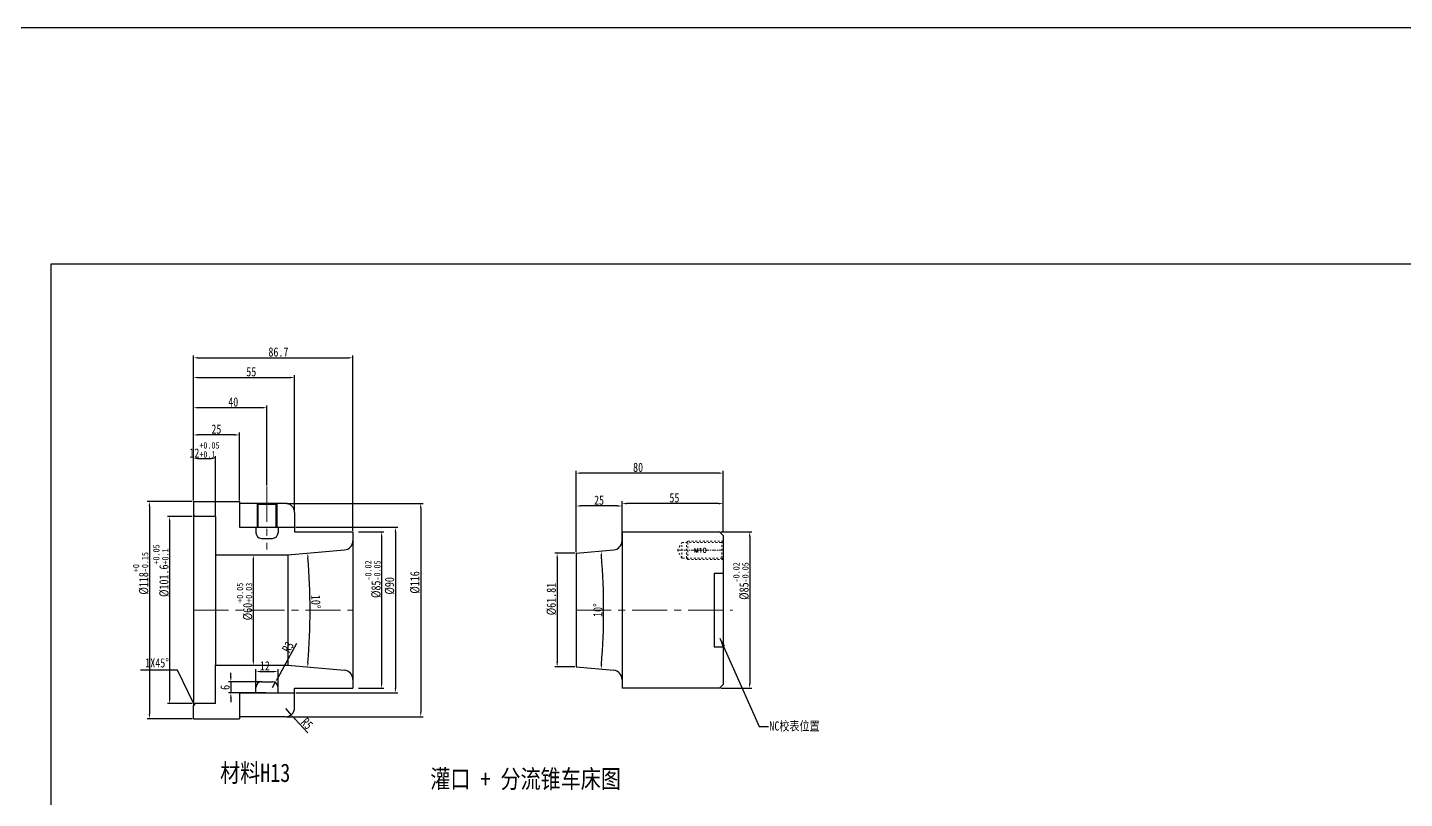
# Model space of a CAD drawing. Header units: millimetres. Extents: x 4 to 4769, y -754 to 1427.
# Drawn here: x 540 to 1289, y 1008 to 1427 of the extents above; entities that cross this region are included whole.
import ezdxf
from ezdxf.enums import TextEntityAlignment as Align

# ---------------------------------------------------------------- set-up
doc = ezdxf.new("R2010")
doc.units = ezdxf.units.MM
doc.header["$LTSCALE"] = 16.335
doc.header["$PDMODE"] = 3
doc.header["$PDSIZE"] = 0.3125
doc.linetypes.add('CENTER', pattern=[0.6, 0.375, -0.075, 0.075, -0.075])
doc.linetypes.add('HIDDEN', pattern=[0.2, 0.1, -0.1])
doc.layers.get('0').update_dxf_attribs({"linetype": 'CONTINUOUS'})
doc.layers.get('Defpoints').update_dxf_attribs({"linetype": 'CONTINUOUS'})
for name, color, linetype, lineweight in [('dim', 82, 'CONTINUOUS', 9), ('moldbase', 7, 'CONTINUOUS', 20), ('screw', 33, 'CONTINUOUS', 13)]:
    doc.layers.add(name, color=color, linetype=linetype, lineweight=lineweight)
doc.styles.get("Standard").update_dxf_attribs({"font": 'txt', "width": 0.8})
doc.styles.add('TXT', font='txt.shx', dxfattribs={"bigfont": 'gbcbig.shx'})
doc.dimstyles.new('ISO-25', dxfattribs={"dimtxt": 2.5, "dimasz": 2.5, "dimexe": 1.25, "dimexo": 0.625, "dimtad": 1, "dimdsep": 46, "dimtxsty": 'Standard', "dimcen": 2.5, "dimadec": 0, "dimazin": 0, "dimtfac": 1, "dimtmove": 0, "dimatfit": 3, "dimfxl": 0, "dimarcsym": 0})
doc.dimstyles.get("Standard").update_dxf_attribs({"dimtxt": 0.15625, "dimasz": 0.1875, "dimexe": 0.125, "dimexo": 0.0625, "dimtad": 0, "dimtih": 1, "dimtoh": 1, "dimdsep": 46, "dimtxsty": 'Standard', "dimcen": 0.09, "dimadec": 0, "dimazin": 0, "dimtp": 0.01, "dimtm": 0.01, "dimtfac": 1, "dimtofl": 0, "dimtmove": 0, "dimatfit": 3, "dimfxl": 0, "dimtolj": 1, "dimarcsym": 0})

# ---------------------------------------------------------------- blocks, each defined once
blk = doc.blocks.new('*D28')
at = {"color": 0, "lineweight": -2, "transparency": 16777216}
for p, q in [((863.54, 1152.67), (863.54, 1169.66)), ((916.04, 1168.41), (866.04, 1168.41)), ((918.54, 1153.23), (918.54, 1169.66))]:
    blk.add_line(p, q, dxfattribs=at)
at = {"color": 0, "transparency": 16777216}
for points in [[(866.04, 1168.83), (866.04, 1167.99), (863.54, 1168.41)], [(916.04, 1168.83), (916.04, 1167.99), (918.54, 1168.41)]]:
    blk.add_solid(points, dxfattribs=at)
at = {"layer": 'Defpoints', "color": 0, "transparency": 16777216}
for p in [(863.54, 1168.41), (918.54, 1152.6), (863.54, 1152.04)]:
    blk.add_point(p, dxfattribs=at)
at = {"color": 0, "lineweight": 0, "transparency": 16777216, "insert": (892, 1171.53), "char_height": 5, "attachment_point": 5}
blk.add_mtext('55', dxfattribs=at)
blk = doc.blocks.new('*D29')
at = {"color": 0, "lineweight": -2, "transparency": 16777216}
for p, q in [((838.54, 1142.07), (838.54, 1186.24)), ((916.04, 1184.99), (841.04, 1184.99)), ((918.54, 1154.07), (918.54, 1186.24))]:
    blk.add_line(p, q, dxfattribs=at)
at = {"color": 0, "transparency": 16777216}
for points in [[(841.04, 1185.41), (841.04, 1184.57), (838.54, 1184.99)], [(916.04, 1185.41), (916.04, 1184.57), (918.54, 1184.99)]]:
    blk.add_solid(points, dxfattribs=at)
at = {"layer": 'Defpoints', "color": 0, "transparency": 16777216}
for p in [(838.54, 1184.99), (918.54, 1153.44), (838.54, 1141.45)]:
    blk.add_point(p, dxfattribs=at)
at = {"color": 0, "lineweight": 0, "transparency": 16777216, "insert": (872.24, 1188.11), "char_height": 5, "attachment_point": 5}
blk.add_mtext('80', dxfattribs=at)
blk = doc.blocks.new('*D66')
at = {"color": 0, "lineweight": -2, "transparency": 16777216}
for p, q in [((838.54, 1142.07), (838.54, 1168.38)), ((863.54, 1147.5), (863.54, 1168.38)), ((861.04, 1167.13), (841.04, 1167.13))]:
    blk.add_line(p, q, dxfattribs=at)
at = {"color": 0, "transparency": 16777216}
for points in [[(841.04, 1167.54), (841.04, 1166.71), (838.54, 1167.13)], [(861.04, 1167.54), (861.04, 1166.71), (863.54, 1167.13)]]:
    blk.add_solid(points, dxfattribs=at)
at = {"layer": 'Defpoints', "color": 0, "transparency": 16777216}
for p in [(838.54, 1167.13), (863.54, 1146.88), (838.54, 1141.45)]:
    blk.add_point(p, dxfattribs=at)
at = {"color": 0, "lineweight": 0, "transparency": 16777216, "insert": (851.04, 1170.25), "char_height": 5, "attachment_point": 5}
blk.add_mtext('25', dxfattribs=at)
blk = doc.blocks.new('*D67')
at = {"color": 0, "lineweight": -2, "transparency": 16777216}
blk.add_arc((485.29, 1110.54), 368.25, 355.38898, 4.61102, dxfattribs=at)
at = {"color": 0, "transparency": 16777216}
for points in [[(851.93, 1140.11), (852.76, 1140.18), (852.13, 1142.64)], [(852.76, 1080.9), (851.93, 1080.97), (852.13, 1078.45)]]:
    blk.add_solid(points, dxfattribs=at)
at = {"layer": 'Defpoints', "color": 0, "transparency": 16777216}
for p in [(838.54, 1141.45), (858.98, 1143.24), (853.38, 1099.83), (838.54, 1079.64), (858.98, 1077.85)]:
    blk.add_point(p, dxfattribs=at)
at = {"color": 0, "lineweight": 0, "transparency": 16777216, "insert": (850.41, 1110.54), "char_height": 5, "attachment_point": 5, "rotation": 90}
blk.add_mtext('10\\M+5A1E3', dxfattribs=at)
blk = doc.blocks.new('*D30')
at = {"color": 0, "lineweight": -2, "transparency": 16777216}
for p, q in [((837.92, 1141.45), (827.02, 1141.45)), ((828.27, 1138.95), (828.27, 1082.14)), ((837.92, 1079.64), (827.02, 1079.64))]:
    blk.add_line(p, q, dxfattribs=at)
at = {"color": 0, "transparency": 16777216}
for points in [[(827.85, 1138.95), (828.69, 1138.95), (828.27, 1141.45)], [(827.85, 1082.14), (828.69, 1082.14), (828.27, 1079.64)]]:
    blk.add_solid(points, dxfattribs=at)
at = {"layer": 'Defpoints', "color": 0, "transparency": 16777216}
for p in [(838.54, 1141.45), (828.27, 1079.64), (838.54, 1079.64)]:
    blk.add_point(p, dxfattribs=at)
at = {"color": 0, "lineweight": 0, "transparency": 16777216, "insert": (825.14, 1116.57), "char_height": 5, "attachment_point": 5, "rotation": 90}
blk.add_mtext('%%c61.81', dxfattribs=at)
blk = doc.blocks.new('*D38')
at = {"color": 0, "lineweight": -2, "transparency": 16777216}
for p, q in [((917.17, 1153.04), (934.16, 1153.04)), ((932.91, 1150.54), (932.91, 1070.54)), ((917.17, 1068.04), (934.16, 1068.04))]:
    blk.add_line(p, q, dxfattribs=at)
at = {"color": 0, "transparency": 16777216}
for points in [[(932.49, 1150.54), (933.32, 1150.54), (932.91, 1153.04)], [(932.49, 1070.54), (933.32, 1070.54), (932.91, 1068.04)]]:
    blk.add_solid(points, dxfattribs=at)
at = {"layer": 'Defpoints', "color": 0, "transparency": 16777216}
for p in [(916.54, 1153.04), (916.54, 1068.04), (932.91, 1068.04)]:
    blk.add_point(p, dxfattribs=at)
at = {"color": 0, "lineweight": 0, "transparency": 16777216, "insert": (928.2, 1126.35), "char_height": 5, "attachment_point": 5, "rotation": 90}
blk.add_mtext('%%C85{\\H0.7x;\\S-0.02^ -0.05;}', dxfattribs=at)
blk = doc.blocks.new('*D41')
at = {"color": 0, "lineweight": -2, "transparency": 16777216}
for p, q in [((720.37, 1153.04), (734.11, 1153.04)), ((732.86, 1150.54), (732.86, 1070.54)), ((720.37, 1068.04), (734.11, 1068.04))]:
    blk.add_line(p, q, dxfattribs=at)
at = {"color": 0, "transparency": 16777216}
for points in [[(732.44, 1150.54), (733.27, 1150.54), (732.86, 1153.04)], [(732.44, 1070.54), (733.27, 1070.54), (732.86, 1068.04)]]:
    blk.add_solid(points, dxfattribs=at)
at = {"layer": 'Defpoints', "color": 0, "transparency": 16777216}
for p in [(719.75, 1153.04), (719.75, 1068.04), (732.86, 1068.04)]:
    blk.add_point(p, dxfattribs=at)
at = {"color": 0, "lineweight": 0, "transparency": 16777216, "insert": (728.15, 1127.35), "char_height": 5, "attachment_point": 5, "rotation": 90}
blk.add_mtext('%%C85{\\H0.7x;\\S-0.02^ -0.05;}', dxfattribs=at)
blk = doc.blocks.new('*D42')
at = {"color": 0, "lineweight": -2, "transparency": 16777216}
for p, q in [((629.92, 1161.34), (616.39, 1161.34)), ((617.64, 1158.84), (617.64, 1062.24)), ((629.92, 1059.74), (616.39, 1059.74))]:
    blk.add_line(p, q, dxfattribs=at)
at = {"color": 0, "transparency": 16777216}
for points in [[(617.22, 1158.84), (618.05, 1158.84), (617.64, 1161.34)], [(617.22, 1062.24), (618.05, 1062.24), (617.64, 1059.74)]]:
    blk.add_solid(points, dxfattribs=at)
at = {"layer": 'Defpoints', "color": 0, "transparency": 16777216}
for p in [(630.55, 1161.34), (617.64, 1059.74), (630.55, 1059.74)]:
    blk.add_point(p, dxfattribs=at)
at = {"color": 0, "lineweight": 0, "transparency": 16777216, "insert": (612.93, 1131.99), "char_height": 5, "attachment_point": 5, "rotation": 90}
blk.add_mtext('%%C101.6{\\H0.7x;\\S+0.05^ +0.1;}', dxfattribs=at)
blk = doc.blocks.new('*D43')
at = {"color": 0, "lineweight": -2, "transparency": 16777216}
for p, q in [((630.55, 1176.17), (630.55, 1194.16)), ((633.05, 1192.91), (640.05, 1192.91)), ((642.55, 1161.97), (642.55, 1194.16))]:
    blk.add_line(p, q, dxfattribs=at)
at = {"color": 0, "transparency": 16777216}
for points in [[(633.05, 1193.33), (633.05, 1192.5), (630.55, 1192.91)], [(640.05, 1193.33), (640.05, 1192.5), (642.55, 1192.91)]]:
    blk.add_solid(points, dxfattribs=at)
at = {"layer": 'Defpoints', "color": 0, "transparency": 16777216}
for p in [(642.55, 1192.91), (630.55, 1175.54), (642.55, 1161.34)]:
    blk.add_point(p, dxfattribs=at)
at = {"color": 0, "lineweight": 0, "transparency": 16777216, "insert": (636.55, 1197.62), "char_height": 5, "attachment_point": 5}
blk.add_mtext('12{\\H0.7x;\\S+0.05^ +0.1;}', dxfattribs=at)
blk = doc.blocks.new('*D44')
at = {"color": 0, "lineweight": -2, "transparency": 16777216}
for p, q in [((630.55, 1176.17), (630.55, 1238.16)), ((633.05, 1236.91), (683.05, 1236.91)), ((685.55, 1164.17), (685.55, 1238.16))]:
    blk.add_line(p, q, dxfattribs=at)
at = {"color": 0, "transparency": 16777216}
for points in [[(633.05, 1237.33), (633.05, 1236.5), (630.55, 1236.91)], [(683.05, 1237.33), (683.05, 1236.5), (685.55, 1236.91)]]:
    blk.add_solid(points, dxfattribs=at)
at = {"layer": 'Defpoints', "color": 0, "transparency": 16777216}
for p in [(685.55, 1236.91), (630.55, 1175.54), (685.55, 1163.54)]:
    blk.add_point(p, dxfattribs=at)
at = {"color": 0, "lineweight": 0, "transparency": 16777216, "insert": (662.02, 1240.04), "char_height": 5, "attachment_point": 5}
blk.add_mtext('55', dxfattribs=at)
blk = doc.blocks.new('*D45')
at = {"color": 0, "lineweight": -2, "transparency": 16777216}
for p, q in [((629.92, 1169.54), (605.39, 1169.54)), ((606.64, 1167.04), (606.64, 1054.04)), ((629.92, 1051.54), (605.39, 1051.54))]:
    blk.add_line(p, q, dxfattribs=at)
at = {"color": 0, "transparency": 16777216}
for points in [[(606.23, 1167.04), (607.06, 1167.04), (606.64, 1169.54)], [(606.23, 1054.04), (607.06, 1054.04), (606.64, 1051.54)]]:
    blk.add_solid(points, dxfattribs=at)
at = {"layer": 'Defpoints', "color": 0, "transparency": 16777216}
for p in [(630.55, 1169.54), (606.64, 1051.54), (630.55, 1051.54)]:
    blk.add_point(p, dxfattribs=at)
at = {"color": 0, "lineweight": 0, "transparency": 16777216, "insert": (601.93, 1130.55), "char_height": 5, "attachment_point": 5, "rotation": 90}
blk.add_mtext('%%C118{\\H0.7x;\\S+0^ -0.15;}', dxfattribs=at)
blk = doc.blocks.new('*D46')
at = {"color": 0, "lineweight": -2, "transparency": 16777216}
for p, q in [((643.17, 1140.54), (664.38, 1140.54)), ((663.13, 1138.04), (663.13, 1083.04)), ((643.17, 1080.54), (664.38, 1080.54))]:
    blk.add_line(p, q, dxfattribs=at)
at = {"color": 0, "transparency": 16777216}
for points in [[(662.71, 1138.04), (663.54, 1138.04), (663.13, 1140.54)], [(662.71, 1083.04), (663.54, 1083.04), (663.13, 1080.54)]]:
    blk.add_solid(points, dxfattribs=at)
at = {"layer": 'Defpoints', "color": 0, "transparency": 16777216}
for p in [(642.55, 1140.54), (642.55, 1080.54), (663.13, 1080.54)]:
    blk.add_point(p, dxfattribs=at)
at = {"color": 0, "lineweight": 0, "transparency": 16777216, "insert": (658.42, 1115.22), "char_height": 5, "attachment_point": 5, "rotation": 90}
blk.add_mtext('%%C60{\\H0.7x;\\S+0.05^ +0.03;}', dxfattribs=at)
blk = doc.blocks.new('*D47')
at = {"color": 0, "lineweight": -2, "transparency": 16777216}
for p, q in [((680.55, 1057.04), (683.94, 1053.36)), ((692.68, 1043.86), (685.63, 1051.52))]:
    blk.add_line(p, q, dxfattribs=at)
at = {"color": 0, "transparency": 16777216}
blk.add_solid([(685.93, 1051.8), (685.32, 1051.24), (683.94, 1053.36)], dxfattribs=at)
at = {"layer": 'Defpoints', "color": 0, "transparency": 16777216}
for p in [(680.55, 1057.04), (683.94, 1053.36)]:
    blk.add_point(p, dxfattribs=at)
at = {"color": 0, "lineweight": 0, "transparency": 16777216, "insert": (692.3, 1048.89), "char_height": 5, "attachment_point": 5, "rotation": 312.62046}
blk.add_mtext('R5', dxfattribs=at)
blk = doc.blocks.new('*D48')
at = {"color": 0, "lineweight": -2, "transparency": 16777216}
for p, q in [((664.55, 1067.42), (664.55, 1078.41)), ((676.55, 1067.42), (676.55, 1078.41)), ((667.05, 1077.16), (674.05, 1077.16))]:
    blk.add_line(p, q, dxfattribs=at)
at = {"color": 0, "transparency": 16777216}
for points in [[(667.05, 1077.58), (667.05, 1076.75), (664.55, 1077.16)], [(674.05, 1077.58), (674.05, 1076.75), (676.55, 1077.16)]]:
    blk.add_solid(points, dxfattribs=at)
at = {"layer": 'Defpoints', "color": 0, "transparency": 16777216}
for p in [(676.55, 1077.16), (664.55, 1066.79), (676.55, 1066.79)]:
    blk.add_point(p, dxfattribs=at)
at = {"color": 0, "lineweight": 0, "transparency": 16777216, "insert": (669.45, 1080.29), "char_height": 5, "attachment_point": 5}
blk.add_mtext('12', dxfattribs=at)
blk = doc.blocks.new('*D49')
at = {"color": 0, "lineweight": -2, "transparency": 16777216}
for p, q in [((667.71, 1071.54), (649.66, 1071.54)), ((650.91, 1074.04), (650.91, 1076.54)), ((650.91, 1071.54), (650.91, 1065.54)), ((669.92, 1065.54), (649.66, 1065.54)), ((650.91, 1063.04), (650.91, 1060.54))]:
    blk.add_line(p, q, dxfattribs=at)
at = {"color": 0, "transparency": 16777216}
for points in [[(650.49, 1074.04), (651.33, 1074.04), (650.91, 1071.54)], [(650.49, 1063.04), (651.33, 1063.04), (650.91, 1065.54)]]:
    blk.add_solid(points, dxfattribs=at)
at = {"layer": 'Defpoints', "color": 0, "transparency": 16777216}
for p in [(668.33, 1071.54), (650.91, 1065.54), (670.55, 1065.54)]:
    blk.add_point(p, dxfattribs=at)
at = {"color": 0, "lineweight": 0, "transparency": 16777216, "insert": (647.79, 1068.54), "char_height": 5, "attachment_point": 5, "rotation": 90}
blk.add_mtext('6', dxfattribs=at)
blk = doc.blocks.new('*D50')
at = {"color": 0, "lineweight": -2, "transparency": 16777216}
for p, q in [((686.6, 1092.48), (676.18, 1073.37)), ((673.55, 1068.54), (674.99, 1071.18))]:
    blk.add_line(p, q, dxfattribs=at)
at = {"color": 0, "transparency": 16777216}
blk.add_solid([(675.82, 1073.57), (676.55, 1073.17), (674.99, 1071.18)], dxfattribs=at)
at = {"layer": 'Defpoints', "color": 0, "transparency": 16777216}
for p in [(674.99, 1071.18), (673.55, 1068.54)]:
    blk.add_point(p, dxfattribs=at)
at = {"color": 0, "lineweight": 0, "transparency": 16777216, "insert": (681.96, 1090.5), "char_height": 5, "attachment_point": 5, "rotation": 61.3978}
blk.add_mtext('R3', dxfattribs=at)
blk = doc.blocks.new('*D51')
at = {"color": 0, "lineweight": -2, "transparency": 16777216}
for p, q in [((686.17, 1155.54), (741.62, 1155.54)), ((740.37, 1153.04), (740.37, 1068.04)), ((686.17, 1065.54), (741.62, 1065.54))]:
    blk.add_line(p, q, dxfattribs=at)
at = {"color": 0, "transparency": 16777216}
for points in [[(739.95, 1153.04), (740.79, 1153.04), (740.37, 1155.54)], [(739.95, 1068.04), (740.79, 1068.04), (740.37, 1065.54)]]:
    blk.add_solid(points, dxfattribs=at)
at = {"layer": 'Defpoints', "color": 0, "transparency": 16777216}
for p in [(685.55, 1155.54), (685.55, 1065.54), (740.37, 1065.54)]:
    blk.add_point(p, dxfattribs=at)
at = {"color": 0, "lineweight": 0, "transparency": 16777216, "insert": (737.25, 1123.74), "char_height": 5, "attachment_point": 5, "rotation": 90}
blk.add_mtext('%%C90', dxfattribs=at)
blk = doc.blocks.new('*D76')
at = {"color": 0, "lineweight": -2, "transparency": 16777216}
for p, q in [((630.55, 1176.17), (630.55, 1206.98)), ((653.05, 1205.73), (633.05, 1205.73)), ((655.55, 1170.17), (655.55, 1206.98))]:
    blk.add_line(p, q, dxfattribs=at)
at = {"color": 0, "transparency": 16777216}
for points in [[(633.05, 1206.14), (633.05, 1205.31), (630.55, 1205.73)], [(653.05, 1206.14), (653.05, 1205.31), (655.55, 1205.73)]]:
    blk.add_solid(points, dxfattribs=at)
at = {"layer": 'Defpoints', "color": 0, "transparency": 16777216}
for p in [(630.55, 1205.73), (630.55, 1175.54), (655.55, 1169.54)]:
    blk.add_point(p, dxfattribs=at)
at = {"color": 0, "lineweight": 0, "transparency": 16777216, "insert": (643.05, 1208.85), "char_height": 5, "attachment_point": 5}
blk.add_mtext('25', dxfattribs=at)
blk = doc.blocks.new('*D52')
at = {"color": 0, "lineweight": -2, "transparency": 16777216}
for p, q in [((681.17, 1168.54), (755.37, 1168.54)), ((754.12, 1166.04), (754.12, 1055.04)), ((681.17, 1052.54), (755.37, 1052.54))]:
    blk.add_line(p, q, dxfattribs=at)
at = {"color": 0, "transparency": 16777216}
for points in [[(753.7, 1166.04), (754.54, 1166.04), (754.12, 1168.54)], [(753.7, 1055.04), (754.54, 1055.04), (754.12, 1052.54)]]:
    blk.add_solid(points, dxfattribs=at)
at = {"layer": 'Defpoints', "color": 0, "transparency": 16777216}
for p in [(680.55, 1168.54), (680.55, 1052.54), (754.12, 1052.54)]:
    blk.add_point(p, dxfattribs=at)
at = {"color": 0, "lineweight": 0, "transparency": 16777216, "insert": (751, 1125.57), "char_height": 5, "attachment_point": 5, "rotation": 90}
blk.add_mtext('%%C116', dxfattribs=at)
blk = doc.blocks.new('*D77')
at = {"color": 0, "lineweight": -2, "transparency": 16777216}
for p, q in [((630.55, 1170.17), (630.55, 1248.9)), ((633.05, 1247.65), (714.75, 1247.65)), ((717.25, 1153.67), (717.25, 1248.9))]:
    blk.add_line(p, q, dxfattribs=at)
at = {"color": 0, "transparency": 16777216}
for points in [[(633.05, 1248.07), (633.05, 1247.23), (630.55, 1247.65)], [(714.75, 1248.07), (714.75, 1247.23), (717.25, 1247.65)]]:
    blk.add_solid(points, dxfattribs=at)
at = {"layer": 'Defpoints', "color": 0, "transparency": 16777216}
for p in [(717.25, 1247.65), (630.55, 1169.54), (717.25, 1153.04)]:
    blk.add_point(p, dxfattribs=at)
at = {"color": 0, "lineweight": 0, "transparency": 16777216, "insert": (676.76, 1250.78), "char_height": 5, "attachment_point": 5}
blk.add_mtext('86.7', dxfattribs=at)
blk = doc.blocks.new('*D78')
at = {"color": 0, "lineweight": -2, "transparency": 16777216}
for p, q in [((630.55, 1185.85), (630.55, 1221.77)), ((668.05, 1220.52), (633.05, 1220.52)), ((670.55, 1178.25), (670.55, 1221.77))]:
    blk.add_line(p, q, dxfattribs=at)
at = {"color": 0, "transparency": 16777216}
for points in [[(633.05, 1220.93), (633.05, 1220.1), (630.55, 1220.52)], [(668.05, 1220.93), (668.05, 1220.1), (670.55, 1220.52)]]:
    blk.add_solid(points, dxfattribs=at)
at = {"layer": 'Defpoints', "color": 0, "transparency": 16777216}
for p in [(630.55, 1220.52), (630.55, 1185.23), (670.55, 1177.62)]:
    blk.add_point(p, dxfattribs=at)
at = {"color": 0, "lineweight": 0, "transparency": 16777216, "insert": (652.21, 1223.64), "char_height": 5, "attachment_point": 5}
blk.add_mtext('40', dxfattribs=at)
blk = doc.blocks.new('*D79')
at = {"color": 0, "lineweight": -2, "transparency": 16777216}
blk.add_arc((338.99, 1110.54), 354.99, 355.4035, 4.5965, dxfattribs=at)
at = {"color": 0, "transparency": 16777216}
for points in [[(692.43, 1138.96), (693.26, 1139.02), (692.63, 1141.48)], [(693.26, 1082.06), (692.43, 1082.13), (692.63, 1079.6)]]:
    blk.add_solid(points, dxfattribs=at)
at = {"layer": 'Defpoints', "color": 0, "transparency": 16777216}
for p in [(681.89, 1140.54), (712.69, 1143.24), (693.83, 1100.22), (681.89, 1080.54), (712.69, 1077.85)]:
    blk.add_point(p, dxfattribs=at)
at = {"color": 0, "lineweight": 0, "transparency": 16777216, "insert": (697.08, 1115.1), "char_height": 5, "attachment_point": 5, "rotation": 270.72863}
blk.add_mtext('10\\M+5A1E3', dxfattribs=at)

msp = doc.modelspace()

# ---------------------------------------------------------------- linework, layer by layer
for p, q in [((630.55, 1169.542), (655.55, 1169.542)), ((630.55, 1169.542), (630.55, 1162.342)), ((655.55, 1169.542), (655.55, 1155.542)), ((680.55, 1168.542), (655.55, 1168.542)), ((665.15, 1168.542), (665.15, 1155.542)), ((665.15, 1168.542), (665.65, 1168.042)), ((665.65, 1168.542), (665.65, 1155.542)), ((665.65, 1168.042), (675.45, 1168.042)), ((675.45, 1168.542), (675.45, 1155.542)), ((675.95, 1168.542), (675.45, 1168.042)), ((675.95, 1168.542), (675.95, 1155.542)), ((630.55, 1162.342), (631.55, 1161.342)), ((630.55, 1162.342), (630.55, 1058.742)), ((642.55, 1161.342), (631.55, 1161.342)), ((642.55, 1161.342), (642.55, 1140.542)), ((685.55, 1163.542), (685.55, 1153.042)), ((655.55, 1155.542), (685.55, 1155.542)), ((664.55, 1155.542), (664.55, 1152.542)), ((676.55, 1155.542), (676.55, 1152.542)), ((685.55, 1153.042), (717.25, 1153.042)), ((717.25, 1153.042), (717.25, 1068.042)), ((863.544, 1153.042), (863.544, 1068.042)), ((863.544, 1153.042), (916.544, 1153.041)), ((916.544, 1153.041), (918.544, 1151.041)), ((667.55, 1149.542), (673.55, 1149.542)), ((918.544, 1151.041), (918.544, 1070.042)), ((642.55, 1140.542), (681.893, 1140.542)), ((642.55, 1140.542), (642.55, 1080.542)), ((681.893, 1140.542), (712.685, 1143.236)), ((681.893, 1140.542), (681.893, 1080.542)), ((838.544, 1141.448), (858.98, 1143.236)), ((838.544, 1141.448), (838.544, 1079.636)), ((913.544, 1130.542), (913.544, 1090.542)), ((913.544, 1130.542), (918.544, 1130.542)), ((913.544, 1090.542), (918.544, 1090.542)), ((642.55, 1059.742), (642.55, 1080.542)), ((642.55, 1080.542), (681.893, 1080.542)), ((681.893, 1080.542), (712.685, 1077.848)), ((838.544, 1079.636), (858.98, 1077.848)), ((667.55, 1071.542), (673.55, 1071.542)), ((655.55, 1065.542), (685.55, 1065.542)), ((655.55, 1065.542), (655.55, 1051.542)), ((664.55, 1065.542), (664.55, 1068.542)), ((676.55, 1065.542), (676.55, 1068.542)), ((685.55, 1068.042), (717.25, 1068.042)), ((685.55, 1057.542), (685.55, 1068.042)), ((916.544, 1068.042), (863.544, 1068.042)), ((918.544, 1070.042), (916.544, 1068.042)), ((631.55, 1059.742), (630.55, 1058.742)), ((630.55, 1051.542), (630.55, 1058.742)), ((642.55, 1059.742), (631.55, 1059.742)), ((630.55, 1051.542), (655.55, 1051.542)), ((680.55, 1052.542), (655.55, 1052.542))]:
    msp.add_line(p, q)
for points in [[(4.13, 1427.118), (4768.873, 1427.118), (4768.873, -753.683), (4.13, -753.683)], [(1305.967, 661.619), (553.254, 661.619), (553.254, 1298.777), (1305.967, 1298.777)]]:
    msp.add_lwpolyline(points, close=True)
for centre, radius, start, end in [((680.55, 1163.542), 5, 0, 90), ((667.55, 1152.542), 3, 180, 270), ((673.55, 1152.542), 3, 270, 0), ((712.25, 1148.217), 5, 275, 0), ((858.544, 1148.217), 5, 275, 0), ((712.25, 1072.867), 5, 360, 85), ((858.544, 1072.867), 5, 360, 85), ((667.55, 1068.542), 3, 90, 180), ((673.55, 1068.542), 3, 0, 90), ((680.55, 1057.542), 5, 270, 0)]:
    msp.add_arc(centre, radius, start, end)
at = {"layer": 'moldbase', "color": 1, "linetype": 'CENTER', "ltscale": 3.109887}
for p, q in [((670.55, 1177.624), (670.55, 1143.561)), ((630.55, 1110.542), (717.25, 1110.542)), ((838.544, 1110.542), (923.544, 1110.542))]:
    msp.add_line(p, q, dxfattribs=at)
at = {"layer": 'screw', "linetype": 'HIDDEN', "ltscale": 0.621977}
for p, q in [((893.591, 1143.042), (896.044, 1147.292)), ((896.044, 1147.292), (917.794, 1147.292)), ((896.044, 1138.792), (896.044, 1147.292)), ((917.794, 1147.292), (918.544, 1148.042)), ((917.794, 1138.792), (917.794, 1147.292)), ((896.044, 1138.792), (893.591, 1143.042)), ((917.794, 1138.792), (896.044, 1138.792)), ((918.544, 1138.042), (917.794, 1138.792))]:
    msp.add_line(p, q, dxfattribs=at)
at = {"layer": 'screw', "color": 92, "linetype": 'HIDDEN', "ltscale": 0.621977}
for p, q in [((898.544, 1147.292), (899.294, 1148.042)), ((898.544, 1138.792), (898.544, 1147.292)), ((899.294, 1148.042), (918.544, 1148.042)), ((899.294, 1138.042), (899.294, 1148.042)), ((899.294, 1138.042), (898.544, 1138.792)), ((918.544, 1138.042), (899.294, 1138.042))]:
    msp.add_line(p, q, dxfattribs=at)
at = {"layer": 'screw', "color": 1, "linetype": 'CENTER', "ltscale": 0.388736}
msp.add_line((918.544, 1143.042), (893.591, 1143.042), dxfattribs=at)

# ---------------------------------------------------------------- texts
at = {"attachment_point": 1}
for s, insert, char_height, width in [('{\\fSimSun|b0|i0|c134|p2;1X45%%D}', (604.381, 1084.384), 5, 18.00079), ('{\\fSimSun|b0|i0|c134|p2;材料H13  }', (645.064, 1027.146), 10, 125.90825), ('{\\fSimSun|b0|i0|c134|p2;灌口 + 分流锥车床图 }', (759.304, 1023.8), 10, 184.05419)]:
    msp.add_mtext(s, dxfattribs=dict(at, insert=insert, char_height=char_height, width=width))
at = {"layer": 'dim', "insert": (943.616, 1047.307), "char_height": 5, "attachment_point": 4}
msp.add_mtext('\\A1;NC{\\fSimSun|b0|i0|c134|p2;校表位置}', dxfattribs=at)
at = {"layer": 'screw', "color": 222, "linetype": 'HIDDEN', "ltscale": 0.621977, "style": 'TXT'}
msp.add_text('M10', height=2.5, dxfattribs=at).set_placement((906.067, 1143.042), align=Align.MIDDLE)

# ---------------------------------------------------------------- dimensions: what is measured, and where the dimension line sits
at = {"color": 6, "lineweight": 0}
for base, p1, p2, picture, middle in [((717.25, 1247.65), (630.55, 1169.542), (717.25, 1153.042), '*D77', (676.756, 1247.65)), ((685.55, 1236.915), (630.55, 1175.542), (685.55, 1163.542), '*D44', (662.023, 1236.915)), ((630.55, 1220.517), (670.55, 1177.624), (630.55, 1185.227), '*D78', (652.21, 1220.517)), ((630.55, 1205.728), (655.55, 1169.542), (630.55, 1175.542), '*D76', (643.05, 1205.728)), ((838.544, 1184.989), (918.544, 1153.441), (838.544, 1141.448), '*D29', (872.235, 1184.989)), ((863.544, 1168.41), (918.544, 1152.603), (863.544, 1152.042), '*D28', (891.999, 1168.41)), ((676.55, 1077.164), (664.55, 1066.792), (676.55, 1066.792), '*D48', (669.447, 1077.164))]:
    dim = msp.add_linear_dim(base=base, p1=p1, p2=p2, dimstyle='ISO-25', override={"dimtxt": 5}, dxfattribs=at)
    dim.commit()
    dim.dimension.update_dxf_attribs({"geometry": picture, "text_midpoint": middle, "dimtype": 160})
dim = msp.add_linear_dim(base=(642.55, 1192.913), p1=(630.55, 1175.542), p2=(642.55, 1161.342), text='<>{\\H0.7x;\\S+0.05^ +0.1;}', dimstyle='ISO-25', override={"dimtxt": 5}, dxfattribs=at)
dim.commit()
dim.dimension.update_dxf_attribs({"geometry": '*D43', "text_midpoint": (636.55, 1192.913), "dimtype": 160})
for base, p1, p2, text, picture, middle in [((606.643, 1051.542), (630.55, 1169.542), (630.55, 1051.542), '%%C<>{\\H0.7x;\\S+0^ -0.15;}', '*D45', (606.643, 1130.555)), ((754.12, 1052.542), (680.55, 1168.542), (680.55, 1052.542), '%%C<>', '*D52', (754.12, 1125.57)), ((617.636, 1059.742), (630.55, 1161.342), (630.55, 1059.742), '%%C<>{\\H0.7x;\\S+0.05^ +0.1;}', '*D42', (617.636, 1131.989)), ((740.37, 1065.542), (685.55, 1155.542), (685.55, 1065.542), '%%C<>', '*D51', (740.37, 1123.742)), ((732.858, 1068.042), (719.75, 1153.042), (719.75, 1068.042), '%%C<>{\\H0.7x;\\S-0.02^ -0.05;}', '*D41', (732.858, 1127.352)), ((932.906, 1068.042), (916.544, 1153.041), (916.544, 1068.042), '%%C<>{\\H0.7x;\\S-0.02^ -0.05;}', '*D38', (932.906, 1126.352)), ((663.127, 1080.542), (642.55, 1140.542), (642.55, 1080.542), '%%C<>{\\H0.7x;\\S+0.05^ +0.03;}', '*D46', (663.127, 1115.221)), ((828.269, 1079.636), (838.544, 1141.448), (838.544, 1079.636), '%%c<>', '*D30', (828.269, 1116.568))]:
    dim = msp.add_linear_dim(base=base, p1=p1, p2=p2, angle=90, text=text, dimstyle='ISO-25', override={"dimtxt": 5}, dxfattribs=at)
    dim.commit()
    dim.dimension.update_dxf_attribs({"geometry": picture, "text_midpoint": middle, "dimtype": 160})
dim = msp.add_linear_dim(base=(838.544, 1167.128), p1=(863.544, 1146.876), p2=(838.544, 1141.448), dimstyle='ISO-25', override={"dimtxt": 5}, dxfattribs=at)
dim.commit()
dim.dimension.update_dxf_attribs({"geometry": '*D66', "text_midpoint": (851.044, 1170.253)})
for base, line1, line2, picture, middle in [((693.833, 1100.217), ((681.893, 1080.542), (712.685, 1077.848)), ((681.893, 1140.542), (712.685, 1143.236)), '*D79', (693.954, 1115.056)), ((853.378, 1099.831), ((838.544, 1079.636), (858.98, 1077.848)), ((838.544, 1141.448), (858.98, 1143.236)), '*D67', (853.534, 1110.542))]:
    dim = msp.add_angular_dim_2l(base=base, line1=line1, line2=line2, dimstyle='ISO-25', override={"dimtxt": 5}, dxfattribs=at)
    dim.commit()
    dim.dimension.update_dxf_attribs({"geometry": picture, "text_midpoint": middle, "dimtype": 162})
dim = msp.add_radius_dim(center=(673.55, 1068.542), mpoint=(674.986, 1071.176), dimstyle='ISO-25', override={"dimtxt": 5}, dxfattribs=at)
dim.commit()
dim.dimension.update_dxf_attribs({"geometry": '*D50', "text_midpoint": (684.707, 1089.005), "dimtype": 164})
dim = msp.add_linear_dim(base=(650.91, 1065.542), p1=(668.33, 1071.542), p2=(670.55, 1065.542), angle=90, dimstyle='ISO-25', override={"dimtxt": 5}, dxfattribs=at)
dim.commit()
dim.dimension.update_dxf_attribs({"geometry": '*D49', "text_midpoint": (650.91, 1068.542), "dimtype": 160})
dim = msp.add_radius_dim(center=(680.55, 1057.042), mpoint=(683.935, 1053.362), dimstyle='ISO-25', override={"dimtxt": 5}, dxfattribs=at)
dim.commit()
dim.dimension.update_dxf_attribs({"geometry": '*D47', "text_midpoint": (692.301, 1048.886)})

# ---------------------------------------------------------------- leaders
msp.add_leader([(631.05, 1059.242), (621.915, 1077.888), (601.793, 1077.888)], dimstyle='Standard', override={"dimexe": 0, "dimexo": 0, "dimgap": 0, "dimtad": 0, "dimzin": 0, "dimcen": 0, "dimtol": 0, "dimtzin": 0})
at = {"layer": 'dim', "annotation_type": 0, "has_hookline": 1, "hookline_direction": 0, "text_width": 30.682}
msp.add_leader([(916.733, 1095.367), (938.117, 1047.307), (943.117, 1047.307)], dimstyle='Standard', override={"dimtxt": 2.5, "dimasz": 5, "dimexe": 0, "dimexo": 0, "dimgap": 0.49975, "dimtad": 0, "dimzin": 0, "dimcen": 0, "dimadec": 2, "dimtol": 0, "dimtzin": 0}, dxfattribs=at)

doc.saveas('drawing.dxf')
